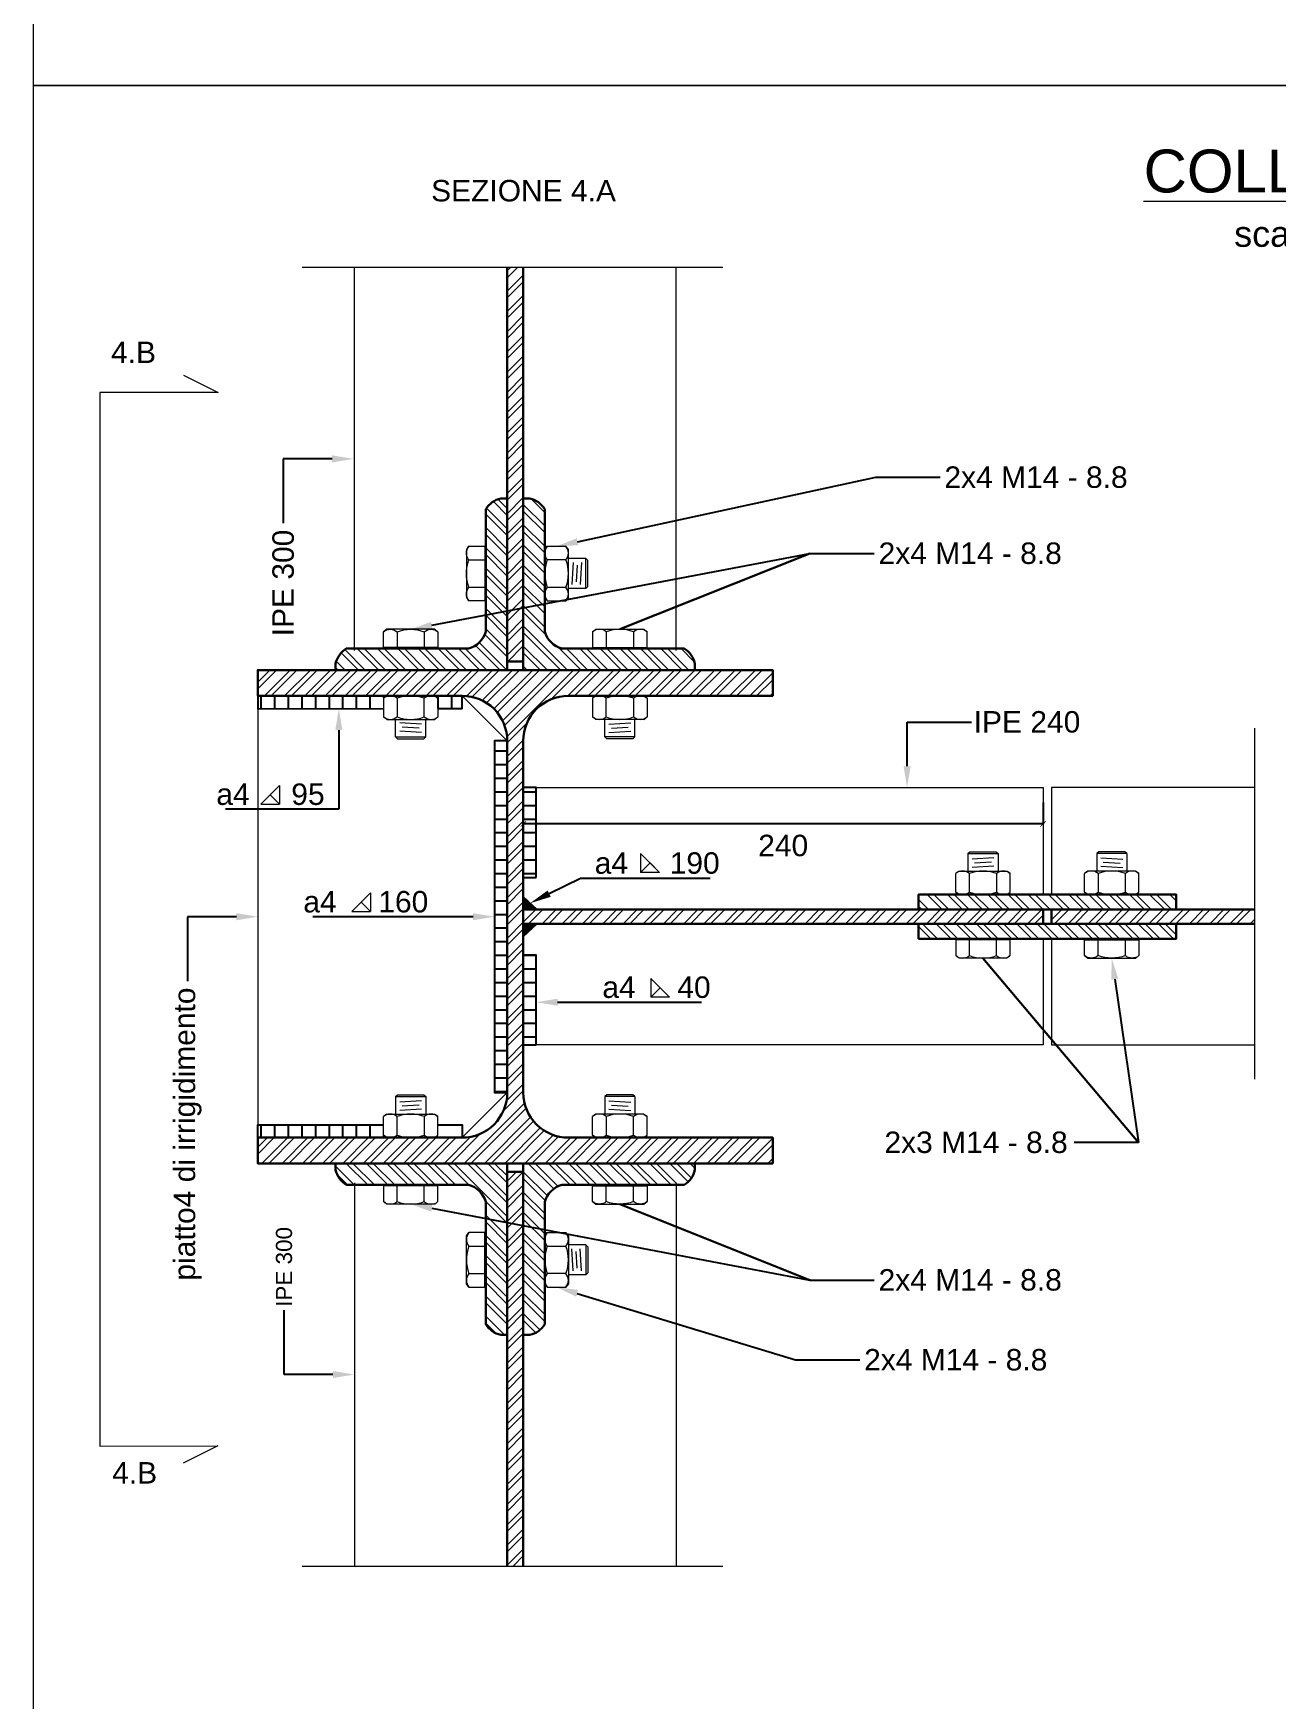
# Model space of a CAD drawing. Header units: millimetres. Extents: x 1415 to 3549, y 2194 to 4677.
# Drawn here: x 1785.311 to 1785.89, y 2312.671 to 2313.448 of the extents above; entities that cross this region are included whole.
import ezdxf
from ezdxf import colors
from ezdxf.entities.mleader import LeaderData, LeaderLine
from ezdxf.math import Vec2, Vec3

# ---------------------------------------------------------------- set-up
doc = ezdxf.new("R2010")
doc.units = ezdxf.units.MM
doc.linetypes.add('ACAD_ISO02W100', pattern=[15, 12, -3])
doc.linetypes.add('DASHDOT', pattern=[1, 0.5, -0.25, 0, -0.25])
doc.layers.get('0').update_dxf_attribs({"plot": 0})
for name, color, linetype, lineweight in [('bulloni', 170, 'Continuous', 15), ('giunti', 7, 'Continuous', 15), ('Layer3', 7, 'Continuous', 15), ('Layer4', 7, 'Continuous', 15), ('quote', 252, 'Continuous', 5), ('sezionato particolari', 7, 'Continuous', 30), ('sezione', 18, 'ACAD_ISO02W100', 20)]:
    doc.layers.add(name, color=color, linetype=linetype, lineweight=lineweight)
doc.layers.add('retini', color=7, linetype='DASHDOT', lineweight=9, true_color=0x636466)
doc.layers.add('saldatura', color=6, linetype='Continuous')
doc.styles.get("Standard").update_dxf_attribs({"font": 'arial.ttf'})
doc.dimstyles.new('quote acciaio', dxfattribs={"dimtxt": 0.01, "dimasz": 0.0025, "dimexe": 0, "dimexo": 0, "dimgap": 0.005, "dimtad": 2, "dimdec": 0, "dimlfac": 1000, "dimzin": 0, "dimdsep": 46, "dimtxsty": 'Standard', "dimblk": 'ARCHTICK', "dimcen": 0, "dimclre": 252, "dimadec": 0, "dimazin": 0, "dimtfac": 1, "dimtdec": 0, "dimtofl": 0, "dimtmove": 0, "dimatfit": 3, "dimfxl": 0.01, "dimfxlon": 1, "dimtolj": 1, "dimtzin": 0, "dimarcsym": 0})
pattern_1 = [(45, (0, 0.0303514), (-0.004714634464, 0.004714634464), []), (45, (0.003143, 0.0303514), (-0.004714634464, 0.004714634464), [])]
pattern_2 = [(135, (0, 0.0303514), (-0.004714634464, -0.004714634464), []), (135, (2e-19, 0.0334945), (-0.004714634464, -0.004714634464), [])]
pattern_3 = [(270, (0, 0.0303514), (0.00635, -9e-19), [])]
pattern_4 = [(180, (0, 0.0303514), (-4e-19, -0.00635), [])]

# ---------------------------------------------------------------- blocks, each defined once
blk = doc.blocks.new('testa M-14')
at = {"layer": 'bulloni'}
blk.add_line((1771.5161, 2322.78757), (1771.50871, 2322.78757), dxfattribs=at)
for points in [[(1771.50871, 2322.78384), (1771.50825, 2322.78384), (1771.50825, 2322.804)], [(1771.50825, 2322.804), (1771.50871, 2322.804)], [(1771.5161, 2322.78122), (1771.50871, 2322.78122), (1771.50871, 2322.80662), (1771.5161, 2322.80662)], [(1771.50825, 2322.80142), (1771.50825, 2322.78642)]]:
    blk.add_lwpolyline(points, dxfattribs=at)
blk.add_lwpolyline([(1771.5161, 2322.80027, -0.181346), (1771.5161, 2322.78757, -0.362691), (1771.5161, 2322.78122), (1771.51725, 2322.78274), (1771.51725, 2322.8051), (1771.5161, 2322.80662, -0.362691), (1771.5161, 2322.80027), (1771.50871, 2322.80027)], format="xyb", dxfattribs=at)
blk = doc.blocks.new('_ArchTick')
at = {"color": 0, "linetype": 'ByBlock', "const_width": 0.15}
blk.add_lwpolyline([(-0.5, -0.5), (0.5, 0.5)], dxfattribs=at)
blk = doc.blocks.new('*D790')
at = {"layer": 'Defpoints', "color": 0, "transparency": 16777216}
for p in [(1785.53897, 2313.09599), (1785.78122, 2313.09599), (1785.53897, 2313.07905)]:
    blk.add_point(p, dxfattribs=at)
at = {"layer": 'quote', "color": 252, "lineweight": -2, "transparency": 16777216}
for p, q in [((1785.53897, 2313.08905), (1785.53897, 2313.07905)), ((1785.78122, 2313.08905), (1785.78122, 2313.07905))]:
    blk.add_line(p, q, dxfattribs=at)
at = {"layer": 'quote', "color": 0, "linetype": 'Continuous', "lineweight": -2, "transparency": 16777216}
blk.add_line((1785.78122, 2313.07905), (1785.53897, 2313.07905), dxfattribs=at)
at = {"layer": 'quote', "color": 0, "lineweight": -2, "transparency": 16777216, "xscale": 0.0025, "yscale": 0.0025, "zscale": 0.0025}
for p, rotation in [((1785.53897, 2313.07905), 179.9999999998753), ((1785.78122, 2313.07905), 359.9999999998753)]:
    blk.add_blockref('_ArchTick', p, dxfattribs=dict(at, rotation=rotation))
at = {"layer": 'quote', "color": 0, "transparency": 16777216, "insert": (1785.6601, 2313.06894), "char_height": 0.01, "attachment_point": 5}
blk.add_mtext('\\A1;240', dxfattribs=at)

msp = doc.modelspace()

# ---------------------------------------------------------------- hatches: boundary and pattern name
at = {"layer": 'retini', "transparency": 33554687}
h = msp.add_hatch(dxfattribs=at)
h.set_pattern_fill('ANSI32', color=256, scale=0.0007)
h.set_pattern_definition([(45, (0, 0), (-0.004714634464, 0.004714634464), []), (45, (0.003143, 0), (-0.004714634464, 0.004714634464), [])])
h.paths.add_polyline_path([(1788.09432, 2313.06986), (1788.08432, 2313.06986), (1788.08432, 2313.01786), (1788.08782, 2313.01786, 0.414214), (1788.09432, 2313.02436)])
h.paths.add_polyline_path([(1788.04189, 2312.39042), (1788.12767, 2312.39042), (1788.12767, 2312.44436), (1788.04189, 2312.44436)], flags=9)
h.paths.add_polyline_path([(1785.46109, 2312.50648), (1785.73321, 2312.50648), (1785.73321, 2312.54386), (1785.46109, 2312.54386)], flags=9)
h.paths.add_polyline_path([(1786.92891, 2312.71958), (1787.02008, 2312.71958), (1787.02008, 2312.74018), (1786.92891, 2312.74018)], flags=9)
h.paths.add_polyline_path([(1787.11661, 2312.87244), (1787.11658, 2312.84647), (1787.13719, 2312.84645), (1787.13722, 2312.87242)], flags=9)
h.paths.add_polyline_path([(1786.81869, 2312.87247), (1786.8187, 2312.84651), (1786.83931, 2312.84651), (1786.8393, 2312.87248)], flags=9)
h.paths.add_polyline_path([(1787.39903, 2312.47464), (1787.39903, 2312.50063), (1787.37842, 2312.50063), (1787.37842, 2312.47464)], flags=9)
h.paths.add_polyline_path([(1786.58697, 2312.47406), (1786.58697, 2312.50005), (1786.56637, 2312.50005), (1786.56637, 2312.47406)], flags=9)
h.paths.add_polyline_path([(1785.34483, 2312.73866), (1785.3708, 2312.73866), (1785.3708, 2312.75366), (1785.34483, 2312.75366)], flags=9)
h.paths.add_polyline_path([(1785.3443, 2313.26109), (1785.37027, 2313.26109), (1785.37027, 2313.27609), (1785.3443, 2313.27609)], flags=9)
h.paths.add_polyline_path([(1785.94107, 2312.88675), (1785.94107, 2312.91274), (1785.92046, 2312.91274), (1785.92046, 2312.88675)], flags=9)
h.paths.add_polyline_path([(1785.49286, 2313.33332), (1785.58406, 2313.33332), (1785.58406, 2313.35393), (1785.49286, 2313.35393)], flags=9)
h.paths.add_polyline_path([(1786.04853, 2312.48953), (1786.2663, 2312.48953), (1786.2663, 2312.56052), (1786.04853, 2312.56052)], flags=9)
h.paths.add_polyline_path([(1786.48965, 2314.10507), (1786.75583, 2314.10507), (1786.75583, 2314.16946), (1786.48965, 2314.16946)], flags=9)
h.paths.add_polyline_path([(1785.55875, 2313.66795), (1785.58472, 2313.66795), (1785.58472, 2313.68856), (1785.55875, 2313.68856)], flags=9)
h.paths.add_polyline_path([(1785.40676, 2313.66213), (1785.4335, 2313.66209), (1785.43354, 2313.6827), (1785.4068, 2313.68274)], flags=9)
h.paths.add_polyline_path([(1785.40695, 2313.87871), (1785.43369, 2313.87871), (1785.43369, 2313.89932), (1785.40695, 2313.89932)], flags=9)
h.paths.add_polyline_path([(1785.55823, 2313.87869), (1785.5842, 2313.87869), (1785.5842, 2313.8993), (1785.55823, 2313.8993)], flags=9)
h.paths.add_polyline_path([(1787.84031, 2314.01155), (1787.93149, 2314.01155), (1787.93149, 2314.03216), (1787.84031, 2314.03216)], flags=9)
h.paths.add_polyline_path([(1787.23861, 2314.01155), (1787.33055, 2314.01155), (1787.33055, 2314.03216), (1787.23861, 2314.03216)], flags=9)
h.paths.add_polyline_path([(1786.52328, 2314.01155), (1786.61522, 2314.01155), (1786.61522, 2314.03216), (1786.52328, 2314.03216)], flags=9)
h.paths.add_polyline_path([(1785.67773, 2314.11273), (1785.76893, 2314.11273), (1785.76893, 2314.13334), (1785.67773, 2314.13334)], flags=9)
h.paths.add_polyline_path([(1785.85956, 2313.55498), (1785.85953, 2313.52825), (1785.88013, 2313.52822), (1785.88016, 2313.55496)], flags=9)
h.paths.add_polyline_path([(1785.56169, 2313.55502), (1785.5617, 2313.52828), (1785.5823, 2313.52829), (1785.58229, 2313.55503)], flags=9)
h.paths.add_polyline_path([(1786.99016, 2313.76347), (1786.99016, 2313.78945), (1786.96956, 2313.78945), (1786.96956, 2313.76347)], flags=9)
h.paths.add_polyline_path([(1786.17811, 2313.76288), (1786.17811, 2313.78887), (1786.15751, 2313.78887), (1786.15751, 2313.76288)], flags=9)
h.paths.add_polyline_path([(1786.10318, 2312.42392), (1786.20445, 2312.42392), (1786.20445, 2312.44452), (1786.10318, 2312.44452)], flags=9)
h = msp.add_hatch(dxfattribs=at)
h.set_pattern_fill('ANSI32', color=256, scale=0.0007)
h.set_pattern_definition(pattern_1)
h.paths.add_polyline_path([(1785.53897, 2313.33861), (1785.53147, 2313.33861), (1785.53147, 2313.1548), (1785.53897, 2313.1548)])
h = msp.add_hatch(dxfattribs=at)
h.set_pattern_fill('ANSI32', color=256, scale=0.0007, angle=90)
h.set_pattern_definition(pattern_2)
h.paths.add_polyline_path([(1785.53897, 2313.1508), (1785.61897, 2313.1508), (1785.61897, 2313.1538, 0.204195), (1785.61397, 2313.1608), (1785.55697, 2313.1608, -0.267949), (1785.54897, 2313.1688), (1785.54897, 2313.2258, 0.204195), (1785.54197, 2313.2308), (1785.53897, 2313.2308)])
h.paths.add_polyline_path([(1785.53147, 2313.1508), (1785.53147, 2313.2308), (1785.52847, 2313.2308, 0.204195), (1785.52147, 2313.2258), (1785.52147, 2313.1688, -0.267949), (1785.51347, 2313.1608), (1785.45647, 2313.1608, 0.204195), (1785.45147, 2313.1538), (1785.45147, 2313.1508)])
h = msp.add_hatch(dxfattribs=at)
h.set_pattern_fill('ANSI32', color=256, scale=0.0007)
h.set_pattern_definition(pattern_1)
h.paths.add_polyline_path([(1785.41522, 2313.1508), (1785.41522, 2313.1388), (1785.51047, 2313.1388, -0.414214), (1785.53147, 2313.1178), (1785.53147, 2312.9538, -0.414214), (1785.51047, 2312.9328), (1785.41522, 2312.9328), (1785.41522, 2312.9208), (1785.65522, 2312.9208), (1785.65522, 2312.9328), (1785.55997, 2312.9328, -0.414214), (1785.53897, 2312.9538), (1785.53897, 2313.1178, -0.414214), (1785.55997, 2313.1388), (1785.65522, 2313.1388), (1785.65522, 2313.1508)])
h = msp.add_hatch(dxfattribs=at)
h.set_pattern_fill('ANSI32', color=256, scale=0.0007, angle=90)
h.set_pattern_definition(pattern_2)
h.paths.add_polyline_path([(1785.84326, 2313.03909), (1785.84326, 2313.04609), (1785.72319, 2313.04609), (1785.72319, 2313.03909)])
h.paths.add_polyline_path([(1785.84328, 2313.02551), (1785.84328, 2313.03251), (1785.78525, 2313.03251), (1785.72322, 2313.03251), (1785.72322, 2313.02551)])
h = msp.add_hatch(dxfattribs=at)
h.set_pattern_fill('ANSI32', color=256, scale=0.0007)
h.set_pattern_definition(pattern_1)
h.paths.add_polyline_path([(1785.78122, 2313.03909), (1785.72319, 2313.03909), (1785.53897, 2313.03909), (1785.53897, 2313.03251), (1785.78122, 2313.03251)])
h.paths.add_polyline_path([(1785.87974, 2313.03251), (1785.87974, 2313.03909), (1785.78522, 2313.03909), (1785.78522, 2313.03251)])
h = msp.add_hatch(dxfattribs=at)
h.set_pattern_fill('ANSI32', color=256, scale=0.0007, angle=90)
h.set_pattern_definition(pattern_2)
h.paths.add_polyline_path([(1785.53897, 2312.8408), (1785.54197, 2312.8408, 0.204195), (1785.54897, 2312.8458), (1785.54897, 2312.9028, -0.267949), (1785.55697, 2312.9108), (1785.61397, 2312.9108, 0.204195), (1785.61897, 2312.9178), (1785.61897, 2312.9208), (1785.53897, 2312.9208)])
h.paths.add_polyline_path([(1785.45147, 2312.9208), (1785.45147, 2312.9178, 0.204195), (1785.45647, 2312.9108), (1785.51347, 2312.9108, -0.267949), (1785.52147, 2312.9028), (1785.52147, 2312.8458, 0.204195), (1785.52847, 2312.8408), (1785.53147, 2312.8408), (1785.53147, 2312.9208)])
h = msp.add_hatch(dxfattribs=at)
h.set_pattern_fill('ANSI32', color=256, scale=0.0007)
h.set_pattern_definition(pattern_1)
h.paths.add_polyline_path([(1785.53147, 2312.73299), (1785.53897, 2312.73299), (1785.53897, 2312.78179), (1785.53147, 2312.78178)])
h.paths.add_polyline_path([(1785.53897, 2312.9168), (1785.53147, 2312.9168), (1785.53147, 2312.8408), (1785.53147, 2312.78178), (1785.53897, 2312.78179)])
at = {"layer": 'saldatura'}
h = msp.add_hatch(dxfattribs=at)
h.set_pattern_fill('ANSI31', color=256, scale=0.002, angle=225)
h.set_pattern_definition(pattern_3)
h.paths.add_polyline_path([(1785.47377, 2313.13765, -0.023478), (1785.47414, 2313.13793), (1785.47529, 2313.1388), (1785.41522, 2313.1388), (1785.41522, 2313.1328), (1785.47377, 2313.13286)])
h.paths.add_polyline_path([(1785.51047, 2313.1388), (1785.49766, 2313.1388), (1785.4988, 2313.13793, -0.023478), (1785.49918, 2313.13765), (1785.49918, 2313.13288), (1785.51047, 2313.13289)])
h = msp.add_hatch(dxfattribs=at)
h.set_pattern_fill('ANSI31', color=256, scale=0.002, angle=135)
h.set_pattern_definition(pattern_4)
h.paths.add_polyline_path([(1785.53147, 2313.1178), (1785.52547, 2313.1178), (1785.52556, 2312.9538), (1785.53147, 2312.9538)])
h = msp.add_hatch(dxfattribs=at)
h.set_pattern_fill('ANSI31', color=256, scale=0.002, angle=135)
h.set_pattern_definition(pattern_4)
h.paths.add_polyline_path([(1785.53897, 2313.05409), (1785.54497, 2313.05409), (1785.54497, 2313.09599), (1785.53897, 2313.09599)])
h.paths.add_polyline_path([(1785.54497, 2313.01789), (1785.53897, 2313.01789), (1785.53897, 2312.97599), (1785.54497, 2312.97599)])
h = msp.add_hatch(color=256, dxfattribs=at)
h.dxf.hatch_style = 1
h.paths.add_polyline_path([(1785.54209, 2313.04209), (1785.5452, 2313.03909), (1785.53897, 2313.03909), (1785.53897, 2313.04509)])
h = msp.add_hatch(color=256, dxfattribs=at)
h.dxf.hatch_style = 1
h.paths.add_polyline_path([(1785.54209, 2313.02951), (1785.5452, 2313.03251), (1785.53897, 2313.03251), (1785.53897, 2313.02651)])
h = msp.add_hatch(dxfattribs=at)
h.set_pattern_fill('ANSI31', color=256, scale=0.002, angle=225)
h.set_pattern_definition(pattern_3)
h.paths.add_polyline_path([(1785.47377, 2312.93875), (1785.41522, 2312.9388), (1785.41522, 2312.9328), (1785.47529, 2312.9328), (1785.47414, 2312.93367, -0.023478), (1785.47377, 2312.93395)])

# ---------------------------------------------------------------- linework, layer by layer
at = {"layer": 'bulloni'}
for p, q in [((1785.54897, 2313.20699), (1785.55013, 2313.2085)), ((1785.55013, 2313.2085), (1785.55882, 2313.2085)), ((1785.55997, 2313.20699), (1785.55882, 2313.2085)), ((1785.54897, 2313.18462), (1785.54897, 2313.20699)), ((1785.55882, 2313.20215), (1785.55013, 2313.20215)), ((1785.55997, 2313.18462), (1785.55997, 2313.20699)), ((1785.56808, 2313.2028), (1785.55997, 2313.2028)), ((1785.56217, 2313.20091), (1785.5616, 2313.1907)), ((1785.56407, 2313.19973), (1785.56363, 2313.19187)), ((1785.5661, 2313.20091), (1785.56553, 2313.1907)), ((1785.56808, 2313.1888), (1785.56808, 2313.2028)), ((1785.56899, 2313.20189), (1785.56808, 2313.2028)), ((1785.56899, 2313.18972), (1785.56899, 2313.20189)), ((1785.54897, 2313.18462), (1785.55013, 2313.1831)), ((1785.55013, 2313.18945), (1785.55882, 2313.18945)), ((1785.55997, 2313.18462), (1785.55882, 2313.1831)), ((1785.56808, 2313.1888), (1785.55997, 2313.1888)), ((1785.56808, 2313.1888), (1785.56899, 2313.18972)), ((1785.55013, 2313.1831), (1785.55882, 2313.1831)), ((1785.47529, 2313.1388), (1785.47377, 2313.13765)), ((1785.47377, 2313.13765), (1785.47377, 2313.12895)), ((1785.48012, 2313.13765), (1785.48012, 2313.12895)), ((1785.49282, 2313.12895), (1785.49282, 2313.13765)), ((1785.49766, 2313.1388), (1785.49918, 2313.13765)), ((1785.49918, 2313.13765), (1785.49918, 2313.12895)), ((1785.57279, 2313.1388), (1785.57127, 2313.13765)), ((1785.57127, 2313.13765), (1785.57127, 2313.12895)), ((1785.57762, 2313.12895), (1785.57762, 2313.13765)), ((1785.59032, 2313.13765), (1785.59032, 2313.12895)), ((1785.59516, 2313.1388), (1785.59668, 2313.13765)), ((1785.59668, 2313.13765), (1785.59668, 2313.12895)), ((1785.47529, 2313.1278), (1785.47377, 2313.12895)), ((1785.47529, 2313.1278), (1785.49766, 2313.1278)), ((1785.47947, 2313.1197), (1785.47947, 2313.1278)), ((1785.49158, 2313.12561), (1785.48137, 2313.12618)), ((1785.49158, 2313.12168), (1785.48137, 2313.12225)), ((1785.4904, 2313.12371), (1785.48254, 2313.12415)), ((1785.49347, 2313.1197), (1785.49347, 2313.1278)), ((1785.49766, 2313.1278), (1785.49918, 2313.12895)), ((1785.57279, 2313.1278), (1785.57127, 2313.12895)), ((1785.59516, 2313.1278), (1785.57279, 2313.1278)), ((1785.57697, 2313.1197), (1785.57697, 2313.1278)), ((1785.57887, 2313.12561), (1785.58908, 2313.12618)), ((1785.57887, 2313.12168), (1785.58908, 2313.12225)), ((1785.58004, 2313.12371), (1785.5879, 2313.12415)), ((1785.59097, 2313.1197), (1785.59097, 2313.1278)), ((1785.59516, 2313.1278), (1785.59668, 2313.12895)), ((1785.47947, 2313.1197), (1785.48039, 2313.11878)), ((1785.47947, 2313.1197), (1785.49347, 2313.1197)), ((1785.48039, 2313.11878), (1785.49256, 2313.11878)), ((1785.49256, 2313.11878), (1785.49347, 2313.1197)), ((1785.59097, 2313.1197), (1785.57697, 2313.1197)), ((1785.57789, 2313.11878), (1785.57697, 2313.1197)), ((1785.59006, 2313.11878), (1785.57789, 2313.11878)), ((1785.59097, 2313.1197), (1785.59006, 2313.11878)), ((1785.74622, 2313.0652), (1785.74714, 2313.06612)), ((1785.74622, 2313.0652), (1785.74622, 2313.05709)), ((1785.74622, 2313.0652), (1785.76022, 2313.0652)), ((1785.74714, 2313.06612), (1785.75931, 2313.06612)), ((1785.75833, 2313.06322), (1785.74812, 2313.06265)), ((1785.75715, 2313.06119), (1785.74929, 2313.06075)), ((1785.75931, 2313.06612), (1785.76022, 2313.0652)), ((1785.76022, 2313.0652), (1785.76022, 2313.05709)), ((1785.80714, 2313.06612), (1785.80622, 2313.0652)), ((1785.80622, 2313.0652), (1785.80622, 2313.05709)), ((1785.82022, 2313.0652), (1785.80622, 2313.0652)), ((1785.81931, 2313.06612), (1785.80714, 2313.06612)), ((1785.80812, 2313.06322), (1785.81833, 2313.06265)), ((1785.80929, 2313.06119), (1785.81715, 2313.06075)), ((1785.82022, 2313.0652), (1785.81931, 2313.06612)), ((1785.82022, 2313.0652), (1785.82022, 2313.05709)), ((1785.74204, 2313.05709), (1785.74052, 2313.05594)), ((1785.74052, 2313.04725), (1785.74052, 2313.05594)), ((1785.74204, 2313.05709), (1785.76441, 2313.05709)), ((1785.74687, 2313.04725), (1785.74687, 2313.05594)), ((1785.75833, 2313.05929), (1785.74812, 2313.05872)), ((1785.75957, 2313.05594), (1785.75957, 2313.04725)), ((1785.76441, 2313.05709), (1785.76593, 2313.05594)), ((1785.76593, 2313.04725), (1785.76593, 2313.05594)), ((1785.80204, 2313.05709), (1785.80052, 2313.05594)), ((1785.80052, 2313.04725), (1785.80052, 2313.05594)), ((1785.82441, 2313.05709), (1785.80204, 2313.05709)), ((1785.80687, 2313.05594), (1785.80687, 2313.04725)), ((1785.80812, 2313.05929), (1785.81833, 2313.05872)), ((1785.81957, 2313.04725), (1785.81957, 2313.05594)), ((1785.82441, 2313.05709), (1785.82593, 2313.05594)), ((1785.82593, 2313.04725), (1785.82593, 2313.05594)), ((1785.74204, 2313.04609), (1785.74052, 2313.04725)), ((1785.76441, 2313.04609), (1785.76593, 2313.04725)), ((1785.80204, 2313.04609), (1785.80052, 2313.04725)), ((1785.82441, 2313.04609), (1785.82593, 2313.04725)), ((1785.47947, 2312.95191), (1785.48039, 2312.95282)), ((1785.47947, 2312.95191), (1785.47947, 2312.9438)), ((1785.47947, 2312.95191), (1785.49347, 2312.95191)), ((1785.48039, 2312.95282), (1785.49256, 2312.95282)), ((1785.49256, 2312.95282), (1785.49347, 2312.95191)), ((1785.49347, 2312.95191), (1785.49347, 2312.9438)), ((1785.57789, 2312.95282), (1785.57697, 2312.95191)), ((1785.57697, 2312.95191), (1785.57697, 2312.9438)), ((1785.59097, 2312.95191), (1785.57697, 2312.95191)), ((1785.59006, 2312.95282), (1785.57789, 2312.95282)), ((1785.59097, 2312.95191), (1785.59006, 2312.95282)), ((1785.59097, 2312.95191), (1785.59097, 2312.9438)), ((1785.47529, 2312.9438), (1785.47377, 2312.94265)), ((1785.47529, 2312.9438), (1785.49766, 2312.9438)), ((1785.49158, 2312.94993), (1785.48137, 2312.94935)), ((1785.49158, 2312.946), (1785.48137, 2312.94543)), ((1785.4904, 2312.9479), (1785.48254, 2312.94746)), ((1785.49766, 2312.9438), (1785.49918, 2312.94265)), ((1785.57279, 2312.9438), (1785.57127, 2312.94265)), ((1785.59516, 2312.9438), (1785.57279, 2312.9438)), ((1785.57887, 2312.94993), (1785.58908, 2312.94935)), ((1785.57887, 2312.946), (1785.58908, 2312.94543)), ((1785.58004, 2312.9479), (1785.5879, 2312.94746)), ((1785.59516, 2312.9438), (1785.59668, 2312.94265)), ((1785.47377, 2312.93395), (1785.47377, 2312.94265)), ((1785.48012, 2312.93395), (1785.48012, 2312.94265)), ((1785.49282, 2312.94265), (1785.49282, 2312.93395)), ((1785.49918, 2312.93395), (1785.49918, 2312.94265)), ((1785.57127, 2312.93395), (1785.57127, 2312.94265)), ((1785.57762, 2312.94265), (1785.57762, 2312.93395)), ((1785.59032, 2312.93395), (1785.59032, 2312.94265)), ((1785.59668, 2312.93395), (1785.59668, 2312.94265)), ((1785.47529, 2312.9328), (1785.47377, 2312.93395)), ((1785.49766, 2312.9328), (1785.49918, 2312.93395)), ((1785.57279, 2312.9328), (1785.57127, 2312.93395)), ((1785.59516, 2312.9328), (1785.59668, 2312.93395)), ((1785.54897, 2312.88699), (1785.55013, 2312.8885)), ((1785.54897, 2312.88699), (1785.54897, 2312.86462)), ((1785.55013, 2312.8885), (1785.55882, 2312.8885)), ((1785.55013, 2312.88215), (1785.55882, 2312.88215)), ((1785.55997, 2312.88699), (1785.55882, 2312.8885)), ((1785.55997, 2312.88699), (1785.55997, 2312.86462)), ((1785.56808, 2312.8828), (1785.55997, 2312.8828)), ((1785.56217, 2312.8707), (1785.5616, 2312.88091)), ((1785.5661, 2312.8707), (1785.56553, 2312.88091)), ((1785.56808, 2312.8828), (1785.56899, 2312.88189)), ((1785.56808, 2312.8828), (1785.56808, 2312.8688)), ((1785.56899, 2312.88189), (1785.56899, 2312.86972)), ((1785.56407, 2312.87187), (1785.56363, 2312.87973)), ((1785.55882, 2312.86945), (1785.55013, 2312.86945)), ((1785.56808, 2312.8688), (1785.55997, 2312.8688)), ((1785.56899, 2312.86972), (1785.56808, 2312.8688)), ((1785.54897, 2312.86462), (1785.55013, 2312.8631)), ((1785.55013, 2312.8631), (1785.55882, 2312.8631)), ((1785.55997, 2312.86462), (1785.55882, 2312.8631))]:
    msp.add_line(p, q, dxfattribs=at)
for centre, radius, start, end in [((1785.55393, 2313.20533), 0.00495, 140.12945, 219.87055), ((1785.55502, 2313.20533), 0.00495, 320.12945, 39.87055), ((1785.56706, 2313.1958), 0.01809, 159.44272, 200.55728), ((1785.54189, 2313.1958), 0.01809, 339.44272, 20.55728), ((1785.55393, 2313.18628), 0.00495, 140.12945, 219.87055), ((1785.55502, 2313.18628), 0.00495, 320.12945, 39.87055), ((1785.47695, 2313.13385), 0.00495, 50.12945, 129.87055), ((1785.48647, 2313.12072), 0.01809, 69.44272, 110.55728), ((1785.496, 2313.13385), 0.00495, 50.12945, 129.87055), ((1785.57445, 2313.13385), 0.00495, 50.12945, 129.87055), ((1785.58397, 2313.12072), 0.01809, 69.44272, 110.55728), ((1785.5935, 2313.13385), 0.00495, 50.12945, 129.87055), ((1785.47695, 2313.13276), 0.00495, 230.12945, 309.87055), ((1785.48647, 2313.14589), 0.01809, 249.44272, 290.55728), ((1785.496, 2313.13276), 0.00495, 230.12945, 309.87055), ((1785.57445, 2313.13276), 0.00495, 230.12945, 309.87055), ((1785.58397, 2313.14589), 0.01809, 249.44272, 290.55728), ((1785.5935, 2313.13276), 0.00495, 230.12945, 309.87055), ((1785.7437, 2313.05214), 0.00495, 50.12945, 129.87055), ((1785.75322, 2313.03901), 0.01809, 69.44272, 110.55728), ((1785.76275, 2313.05214), 0.00495, 50.12945, 129.87055), ((1785.8037, 2313.05214), 0.00495, 50.12945, 129.87055), ((1785.81322, 2313.03901), 0.01809, 69.44272, 110.55728), ((1785.82275, 2313.05214), 0.00495, 50.12945, 129.87055), ((1785.7437, 2313.05105), 0.00495, 230.12945, 309.87055), ((1785.75322, 2313.06418), 0.01809, 249.44272, 290.55728), ((1785.76275, 2313.05105), 0.00495, 230.12945, 309.87055), ((1785.8037, 2313.05105), 0.00495, 230.12945, 309.87055), ((1785.81322, 2313.06418), 0.01809, 249.44272, 290.55728), ((1785.82275, 2313.05105), 0.00495, 230.12945, 309.87055), ((1785.47695, 2312.93885), 0.00495, 50.12945, 129.87055), ((1785.48647, 2312.92572), 0.01809, 69.44272, 110.55728), ((1785.496, 2312.93885), 0.00495, 50.12945, 129.87055), ((1785.57445, 2312.93885), 0.00495, 50.12945, 129.87055), ((1785.58397, 2312.92572), 0.01809, 69.44272, 110.55728), ((1785.5935, 2312.93885), 0.00495, 50.12945, 129.87055), ((1785.47695, 2312.93776), 0.00495, 230.12945, 309.87055), ((1785.48647, 2312.95089), 0.01809, 249.44272, 290.55728), ((1785.496, 2312.93776), 0.00495, 230.12945, 309.87055), ((1785.57445, 2312.93776), 0.00495, 230.12945, 309.87055), ((1785.58397, 2312.95089), 0.01809, 249.44272, 290.55728), ((1785.5935, 2312.93776), 0.00495, 230.12945, 309.87055), ((1785.55393, 2312.88533), 0.00495, 140.12945, 219.87055), ((1785.56706, 2312.8758), 0.01809, 159.44272, 200.55728), ((1785.55502, 2312.88533), 0.00495, 320.12945, 39.87055), ((1785.54189, 2312.8758), 0.01809, 339.44272, 20.55728), ((1785.55393, 2312.86628), 0.00495, 140.12945, 219.87055), ((1785.55502, 2312.86628), 0.00495, 320.12945, 39.87055)]:
    msp.add_arc(centre, radius, start, end, dxfattribs=at)
at = {"layer": 'giunti'}
msp.add_lwpolyline([(1785.41522, 2313.1388), (1785.41522, 2312.9328), (1785.51047, 2312.9328), (1785.53147, 2312.9538), (1785.53147, 2313.1178), (1785.51047, 2313.1388), (1785.41522, 2313.1388)], dxfattribs=at)
at = {"layer": 'Layer3'}
for points in [[(1785.31059, 2314.18968), (1788.28059, 2314.18968), (1788.28059, 2312.20923), (1785.31059, 2312.20923)], [(1785.31059, 2314.18968), (1788.28059, 2314.18968), (1788.27892, 2313.42333), (1785.31059, 2313.42333)]]:
    msp.add_lwpolyline(points, close=True, dxfattribs=at)
at = {"layer": 'Layer4'}
for points in [[(1786.53555, 2313.42333), (1786.53555, 2312.20923), (1785.31059, 2312.20923), (1785.31059, 2313.42333), (1786.79392, 2313.42333)], [(1785.46022, 2313.15991), (1785.46022, 2313.33861)], [(1785.61022, 2313.15991), (1785.61022, 2313.33861)], [(1785.49381, 2313.1608), (1785.47914, 2313.1608)], [(1785.57664, 2313.1608), (1785.59131, 2313.1608)], [(1785.53897, 2313.09599), (1785.78122, 2313.09599), (1785.78122, 2313.04609)], [(1785.87974, 2313.09599), (1785.78522, 2313.09599), (1785.78522, 2313.04609)], [(1785.78122, 2313.02551), (1785.78122, 2312.97599), (1785.53897, 2312.97599)], [(1785.78522, 2313.02551), (1785.78522, 2312.97599), (1785.87974, 2312.97599)], [(1785.46022, 2312.91169), (1785.46022, 2312.73299)], [(1785.49381, 2312.9108), (1785.47914, 2312.9108)], [(1785.57664, 2312.9108), (1785.59131, 2312.9108)], [(1785.61022, 2312.91169), (1785.61022, 2312.73299)]]:
    msp.add_lwpolyline(points, dxfattribs=at)
at = {"layer": 'quote', "lineweight": 20}
for points in [[(1785.42538, 2313.09702), (1785.41665, 2313.08828), (1785.42101, 2313.09265), (1785.42538, 2313.08828)], [(1785.42538, 2313.09702), (1785.42538, 2313.08828)], [(1785.41665, 2313.08828), (1785.42538, 2313.08828)], [(1785.59366, 2313.06521), (1785.59366, 2313.05648)], [(1785.59366, 2313.06521), (1785.6024, 2313.05648), (1785.59803, 2313.06085), (1785.59366, 2313.05648)], [(1785.6024, 2313.05648), (1785.59366, 2313.05648)], [(1785.46779, 2313.0469), (1785.45906, 2313.03816), (1785.46342, 2313.04253), (1785.46779, 2313.03816)], [(1785.46779, 2313.0469), (1785.46779, 2313.03816)], [(1785.45906, 2313.03816), (1785.46779, 2313.03816)], [(1785.59833, 2313.00704), (1785.59833, 2312.9983)], [(1785.59833, 2313.00704), (1785.60707, 2312.9983), (1785.6027, 2313.00267), (1785.59833, 2312.9983)], [(1785.60707, 2312.9983), (1785.59833, 2312.9983)]]:
    msp.add_lwpolyline(points, dxfattribs=at)
at = {"layer": 'saldatura'}
for points in [[(1785.49918, 2313.13288), (1785.51047, 2313.13289), (1785.51047, 2313.1388), (1785.41522, 2313.1388), (1785.41522, 2313.1328), (1785.47377, 2313.13286)], [(1785.49918, 2312.93872), (1785.51047, 2312.93871), (1785.51047, 2312.9328), (1785.41522, 2312.9328), (1785.41522, 2312.9388), (1785.47377, 2312.93875)]]:
    msp.add_lwpolyline(points, dxfattribs=at)
for points in [[(1785.53156, 2312.9538), (1785.53147, 2313.1178), (1785.52547, 2313.1178), (1785.52556, 2312.9538)], [(1785.54497, 2313.05409), (1785.54497, 2313.09599), (1785.53897, 2313.09599), (1785.53897, 2313.05409)], [(1785.53897, 2313.04509), (1785.53897, 2313.04509), (1785.5452, 2313.03909), (1785.53897, 2313.03909)], [(1785.53897, 2313.02651), (1785.53897, 2313.02651), (1785.5452, 2313.03251), (1785.53897, 2313.03251)], [(1785.54497, 2312.97599), (1785.54497, 2313.01789), (1785.53897, 2313.01789), (1785.53897, 2312.97599)]]:
    msp.add_lwpolyline(points, close=True, dxfattribs=at)
at = {"layer": 'sezionato particolari'}
for points in [[(1785.53147, 2313.33861), (1785.53147, 2313.1548)], [(1785.53897, 2313.33861), (1785.53897, 2313.1548)], [(1785.53147, 2313.1548), (1785.53897, 2313.1548)], [(1785.72319, 2313.03909), (1785.84326, 2313.03909), (1785.84326, 2313.04609), (1785.72319, 2313.04609), (1785.72319, 2313.03909)], [(1785.53897, 2313.03909), (1785.78122, 2313.03909)], [(1785.78122, 2313.03909), (1785.78122, 2313.03251)], [(1785.78522, 2313.03909), (1785.78522, 2313.03251)], [(1785.78522, 2313.03909), (1785.88, 2313.03909)], [(1785.539, 2313.03251), (1785.78125, 2313.03251)], [(1785.72322, 2313.02551), (1785.84328, 2313.02551), (1785.84328, 2313.03251), (1785.72322, 2313.03251), (1785.72322, 2313.02551)], [(1785.78525, 2313.03251), (1785.87985, 2313.03251)], [(1785.53147, 2312.73299), (1785.53147, 2312.9168)], [(1785.53147, 2312.9168), (1785.53897, 2312.9168)], [(1785.53897, 2312.73299), (1785.53897, 2312.9168)]]:
    msp.add_lwpolyline(points, dxfattribs=at)
for points in [[(1785.53147, 2313.1508), (1785.45147, 2313.1508), (1785.45147, 2313.1538, -0.204195), (1785.45647, 2313.1608), (1785.51347, 2313.1608, 0.267949), (1785.52147, 2313.1688), (1785.52147, 2313.2258, -0.204195), (1785.52847, 2313.2308), (1785.53147, 2313.2308)], [(1785.53897, 2313.1508), (1785.61897, 2313.1508), (1785.61897, 2313.1538, 0.204195), (1785.61397, 2313.1608), (1785.55697, 2313.1608, -0.267949), (1785.54897, 2313.1688), (1785.54897, 2313.2258, 0.204195), (1785.54197, 2313.2308), (1785.53897, 2313.2308)], [(1785.65522, 2312.9208), (1785.41522, 2312.9208), (1785.41522, 2312.9328), (1785.51047, 2312.9328, 0.414214), (1785.53147, 2312.9538), (1785.53147, 2313.1178, 0.414214), (1785.51047, 2313.1388), (1785.41522, 2313.1388), (1785.41522, 2313.1508), (1785.65522, 2313.1508), (1785.65522, 2313.1388), (1785.55997, 2313.1388, 0.414214), (1785.53897, 2313.1178), (1785.53897, 2312.9538, 0.414214), (1785.55997, 2312.9328), (1785.65522, 2312.9328)], [(1785.53147, 2312.9208), (1785.45147, 2312.9208), (1785.45147, 2312.9178, 0.204195), (1785.45647, 2312.9108), (1785.51347, 2312.9108, -0.267949), (1785.52147, 2312.9028), (1785.52147, 2312.8458, 0.204195), (1785.52847, 2312.8408), (1785.53147, 2312.8408)], [(1785.53897, 2312.9208), (1785.61897, 2312.9208), (1785.61897, 2312.9178, -0.204195), (1785.61397, 2312.9108), (1785.55697, 2312.9108, 0.267949), (1785.54897, 2312.9028), (1785.54897, 2312.8458, -0.204195), (1785.54197, 2312.8408), (1785.53897, 2312.8408)]]:
    msp.add_lwpolyline(points, format="xyb", close=True, dxfattribs=at)
at = {"layer": 'sezione', "ltscale": 0.2}
for p, q in [((1785.38053, 2313.28825), (1785.39679, 2313.28023)), ((1785.39679, 2313.28023), (1785.34157, 2313.28023)), ((1785.34157, 2313.28023), (1785.34165, 2312.78902)), ((1785.34165, 2312.78902), (1785.39666, 2312.78904)), ((1785.39666, 2312.78904), (1785.38039, 2312.78104))]:
    msp.add_line(p, q, dxfattribs=at)
for points in [[(1785.43588, 2313.33861), (1785.63197, 2313.33861)], [(1785.88, 2312.96002), (1785.88, 2313.12366)], [(1785.43588, 2312.73299), (1785.63197, 2312.73299)]]:
    msp.add_lwpolyline(points, dxfattribs=at)

# ---------------------------------------------------------------- block references
at = {"layer": 'bulloni'}
for p, rotation in [((3557.02973, 4635.98972), 180), ((4108.28039, 541.65255), 90.00000000000007), ((-536.9807, 4084.53376), 270.0000000000001), ((-537.20995, 4084.41906), 270.0000000000001)]:
    msp.add_blockref('testa M-14', p, dxfattribs=dict(at, rotation=rotation))
at = {"layer": 'bulloni', "xscale": -1}
for p, rotation in [((-537.20995, 541.65255), 269.9999999999999), ((4108.54714, 4084.53376), 89.99999999999993), ((4108.28039, 4084.41906), 89.99999999999993), ((3557.02973, -9.91812), 359.9999999999999)]:
    msp.add_blockref('testa M-14', p, dxfattribs=dict(at, rotation=rotation))

# ---------------------------------------------------------------- texts
at = {"layer": 'Layer4', "attachment_point": 1}
for s, width, insert, char_height in [('{\\LCOLLEGAMENTO 4\\P\\pxqc;\\H0.6x;\\lscala 1:5 (quote in mm)}', 0.2595871, (1785.82808, 2313.39348), 0.02), ('SEZIONE 4.A', 40.6484226, (1785.49599, 2313.37931), 0.01)]:
    msp.add_mtext_dynamic_manual_height_columns(s, width=width, gutter_width=12.5, heights=[0], dxfattribs=dict(at, insert=insert, char_height=char_height))
at = {"layer": 'sezione'}
for p in [(1785.3468, 2313.29394), (1785.34733, 2312.77152)]:
    msp.add_text('4.B', height=0.01, dxfattribs=at).set_placement(p)

# ---------------------------------------------------------------- dimensions: what is measured, and where the dimension line sits
at = {"layer": 'quote'}
dim = msp.add_linear_dim(base=(1785.53897, 2313.07905), p1=(1785.78122, 2313.09599), p2=(1785.53897, 2313.09599), angle=180, text='240', dimstyle='quote acciaio', dxfattribs=at)
dim.commit()
dim.dimension.update_dxf_attribs({"geometry": '*D790', "text_midpoint": (1785.6601, 2313.06894)})

# ---------------------------------------------------------------- leaders
ml = msp.add_multileader_mtext('Standard', dxfattribs=at)
ml.set_content('IPE 300', color=256)
ml.set_leader_properties()
ml.build(insert=Vec2(0, 0))
ml.multileader.update_dxf_attribs({"dogleg_length": 0.03, "arrow_head_size": 0.01})
ctx = ml.context
ctx.base_point, ctx.char_height, ctx.arrow_head_size, ctx.landing_gap_size, ctx.plane_origin, ctx.plane_x_axis, ctx.plane_y_axis = Vec3(1785.42709, 2313.16552), 0.01, 0.01, 0.003, Vec3(1785.45984, 2313.24926), Vec3(0, 1), Vec3(-1, 0)
ctx.text_align_type = 2
notes = []
notes.append((ctx, [(0, (1, 1, 0), (1785.42709, 2313.24925), (0, -1), 0.03, [(0, [(1785.45984, 2313.24926), (1785.42709, 2313.24925)], 0, [])])]))
ctx.mtext.insert, ctx.mtext.text_direction, ctx.mtext.rotation, ctx.mtext.alignment, ctx.mtext.flow_direction = Vec3(1785.422, 2313.21625), Vec3(0, 1), 1.570796, 3, 5
ml = msp.add_multileader_mtext('Standard', dxfattribs=at)
ml.set_content('2x4 M14 - 8.8', color=256)
ml.set_leader_properties()
ml.build(insert=Vec2(0, 0))
ml.multileader.update_dxf_attribs({"dogleg_length": 0.03, "arrow_head_size": 0.01})
ctx = ml.context
ctx.base_point, ctx.char_height, ctx.arrow_head_size, ctx.landing_gap_size, ctx.plane_origin = Vec3(1785.73325, 2313.24067), 0.01, 0.01, 0.003, Vec3(1785.4612, 2313.37131)
ctx.text_align_type = 2
notes.append((ctx, [(0, (1, 1, 0), (1785.70325, 2313.24067), (1, 0), 0.03, [(0, [(1785.55447, 2313.2085), (1785.70325, 2313.24067)], 0, [])])]))
ctx.mtext.insert, ctx.mtext.alignment, ctx.mtext.flow_direction = Vec3(1785.82064, 2313.24575), 3, 5
ml = msp.add_multileader_mtext('Standard', dxfattribs=at)
ml.set_content('2x4 M14 - 8.8', color=256)
ml.set_leader_properties()
ml.build(insert=Vec2(0, 0))
ml.multileader.update_dxf_attribs({"dogleg_length": 0.03, "arrow_head_size": 0.01})
ctx = ml.context
ctx.base_point, ctx.char_height, ctx.arrow_head_size, ctx.landing_gap_size, ctx.plane_origin = Vec3(1785.70256, 2313.2052), 0.01, 0.01, 0.003, Vec3(1785.42885, 2313.34416)
ctx.text_align_type = 2
notes.append((ctx, [(0, (1, 1, 0), (1785.67256, 2313.2052), (1, 0), 0.03, [(1, [(1785.48647, 2313.1698), (1785.67256, 2313.2052), (1785.58397, 2313.1698)], 0, [])])]))
ctx.mtext.insert, ctx.mtext.alignment, ctx.mtext.flow_direction = Vec3(1785.78996, 2313.21028), 3, 5
ml = msp.add_multileader_mtext('Standard', dxfattribs=at)
ml.set_content('a4     95', color=256)
ml.set_leader_properties()
ml.build(insert=Vec2(0, 0))
ml.multileader.update_dxf_attribs({"text_left_attachment_type": 6, "text_right_attachment_type": 6, "dogleg_length": 0.00363, "arrow_head_size": 0.01})
ctx = ml.context
ctx.base_point, ctx.char_height, ctx.arrow_head_size, ctx.landing_gap_size, ctx.plane_origin = Vec3(1785.39394, 2313.08592), 0.01, 0.01, 0.003, Vec3(1785.45299, 2313.08493)
ctx.left_attachment, ctx.right_attachment, ctx.text_align_type = 6, 6, 2
notes.append((ctx, [(0, (1, 1, 0), (1785.45299, 2313.08592), (-1, 0), 0.00363, [(0, [(1785.45299, 2313.13284), (1785.45299, 2313.08592)], 0, [])])]))
ctx.mtext.insert, ctx.mtext.alignment, ctx.mtext.flow_direction = Vec3(1785.44636, 2313.09792), 3, 5
ml = msp.add_multileader_mtext('Standard', dxfattribs=at)
ml.set_content('IPE 240', color=256)
ml.set_leader_properties()
ml.build(insert=Vec2(0, 0))
ml.multileader.update_dxf_attribs({"dogleg_length": 0.03, "arrow_head_size": 0.01})
ctx = ml.context
ctx.base_point, ctx.char_height, ctx.arrow_head_size, ctx.landing_gap_size, ctx.plane_origin = Vec3(1785.74785, 2313.12658), 0.01, 0.01, 0.003, Vec3(1785.71784, 2313.09599)
ctx.text_align_type = 2
notes.append((ctx, [(0, (1, 1, 0), (1785.71785, 2313.12658), (1, 0), 0.03, [(0, [(1785.71784, 2313.09599), (1785.71785, 2313.12658)], 0, [])])]))
ctx.mtext.insert, ctx.mtext.alignment, ctx.mtext.flow_direction = Vec3(1785.79859, 2313.13166), 3, 5
ml = msp.add_multileader_mtext('Standard', dxfattribs=at)
ml.set_content('a4     190', color=256)
ml.set_leader_properties()
ml.build(insert=Vec2(0, 0))
ml.multileader.update_dxf_attribs({"text_left_attachment_type": 6, "text_right_attachment_type": 6, "dogleg_length": 0.00363, "arrow_head_size": 0.01})
ctx = ml.context
ctx.base_point, ctx.char_height, ctx.arrow_head_size, ctx.landing_gap_size, ctx.plane_origin = Vec3(1785.56925, 2313.05383), 0.01, 0.01, 0.003, Vec3(1785.57242, 2313.00976)
ctx.left_attachment, ctx.right_attachment = 6, 6
notes.append((ctx, [(0, (1, 1, 0), (1785.56562, 2313.05383), (1, 0), 0.00363, [(0, [(1785.54209, 2313.04209), (1785.56562, 2313.05383)], 0, [])])]))
ctx.mtext.insert, ctx.mtext.flow_direction = Vec3(1785.57225, 2313.06583), 5
ml = msp.add_multileader_mtext('Standard', dxfattribs=at)
ml.set_content('a4     160', color=256)
ml.set_leader_properties()
ml.build(insert=Vec2(0, 0))
ml.multileader.update_dxf_attribs({"text_left_attachment_type": 6, "text_right_attachment_type": 6, "dogleg_length": 0.00363, "arrow_head_size": 0.01})
ctx = ml.context
ctx.base_point, ctx.char_height, ctx.arrow_head_size, ctx.landing_gap_size, ctx.plane_origin = Vec3(1785.4346, 2313.0358), 0.01, 0.01, 0.003, Vec3(1785.52552, 2313.03481)
ctx.left_attachment, ctx.right_attachment, ctx.text_align_type = 6, 6, 2
notes.append((ctx, [(0, (1, 1, 0), (1785.50132, 2313.0358), (-1, 0), 0.00363, [(0, [(1785.52552, 2313.0358), (1785.50132, 2313.0358)], 0, [])])]))
ctx.mtext.insert, ctx.mtext.alignment, ctx.mtext.flow_direction = Vec3(1785.49468, 2313.0478), 3, 5
ml = msp.add_multileader_mtext('Standard', dxfattribs=at)
ml.set_content('piatto4 di irrigidimento', color=256)
ml.set_leader_properties()
ml.build(insert=Vec2(0, 0))
ml.multileader.update_dxf_attribs({"dogleg_length": 0.03, "arrow_head_size": 0.01})
ctx = ml.context
ctx.base_point, ctx.char_height, ctx.arrow_head_size, ctx.landing_gap_size, ctx.plane_origin, ctx.plane_x_axis, ctx.plane_y_axis = Vec3(1785.38248, 2312.86457), 0.01, 0.01, 0.003, Vec3(1785.41522, 2313.0358), Vec3(0, 1), Vec3(-1, 0)
ctx.text_align_type = 2
notes.append((ctx, [(0, (1, 1, 0), (1785.38248, 2313.03579), (0, -1), 0.03, [(0, [(1785.41522, 2313.0358), (1785.38248, 2313.03579)], 0, [])])]))
ctx.mtext.insert, ctx.mtext.text_direction, ctx.mtext.rotation, ctx.mtext.alignment, ctx.mtext.flow_direction = Vec3(1785.37601, 2313.00279), Vec3(0, 1), 1.570796, 3, 5
ml = msp.add_multileader_mtext('Standard', dxfattribs=at)
ml.set_content('2x3 M14 - 8.8', color=256)
ml.set_leader_properties()
ml.build(insert=Vec2(0, 0))
ml.multileader.update_dxf_attribs({"dogleg_length": 0.03, "arrow_head_size": 0.01})
ctx = ml.context
ctx.base_point, ctx.char_height, ctx.arrow_head_size, ctx.landing_gap_size, ctx.plane_origin = Vec3(1785.7053, 2312.93055), 0.01, 0.01, 0.003, Vec3(1785.87085, 2312.84215)
ctx.text_align_type = 2
notes.append((ctx, [(0, (1, 1, 0), (1785.8257, 2312.93055), (-1, 0), 0.03, [(1, [(1785.81322, 2313.01651), (1785.8257, 2312.93055), (1785.75322, 2313.01651)], 0, [])])]))
ctx.mtext.insert, ctx.mtext.alignment, ctx.mtext.flow_direction = Vec3(1785.7927, 2312.93563), 3, 5
ml = msp.add_multileader_mtext('Standard', dxfattribs=at)
ml.set_content('a4     40', color=256)
ml.set_leader_properties()
ml.build(insert=Vec2(0, 0))
ml.multileader.update_dxf_attribs({"text_left_attachment_type": 6, "text_right_attachment_type": 6, "dogleg_length": 0.00363, "arrow_head_size": 0.01})
ctx = ml.context
ctx.base_point, ctx.char_height, ctx.arrow_head_size, ctx.landing_gap_size, ctx.plane_origin = Vec3(1785.57281, 2312.99594), 0.01, 0.01, 0.003, Vec3(1785.54497, 2312.99494)
ctx.left_attachment, ctx.right_attachment = 6, 6
notes.append((ctx, [(0, (1, 1, 0), (1785.56918, 2312.99594), (1, 0), 0.00363, [(0, [(1785.54497, 2312.99594), (1785.56918, 2312.99594)], 0, [])])]))
ctx.mtext.insert, ctx.mtext.flow_direction = Vec3(1785.57581, 2313.00794), 5
ml = msp.add_multileader_mtext('Standard', dxfattribs=at)
ml.set_content('2x4 M14 - 8.8', color=256)
ml.set_leader_properties()
ml.build(insert=Vec2(0, 0))
ml.multileader.update_dxf_attribs({"dogleg_length": 0.03, "arrow_head_size": 0.01})
ctx = ml.context
ctx.base_point, ctx.char_height, ctx.arrow_head_size, ctx.landing_gap_size, ctx.plane_origin = Vec3(1785.70256, 2312.86641), 0.01, 0.01, 0.003, Vec3(1785.42885, 2312.72745)
ctx.text_align_type = 2
notes.append((ctx, [(0, (1, 1, 0), (1785.67256, 2312.86641), (1, 0), 0.03, [(1, [(1785.48647, 2312.9018), (1785.67256, 2312.86641), (1785.58397, 2312.9018)], 0, [])])]))
ctx.mtext.insert, ctx.mtext.alignment, ctx.mtext.flow_direction = Vec3(1785.78996, 2312.87149), 3, 5
ml = msp.add_multileader_mtext('Standard', dxfattribs=at)
ml.set_content('IPE 300', color=256)
ml.set_leader_properties()
ml.build(insert=Vec2(0, 0))
ml.multileader.update_dxf_attribs({"dogleg_length": 0.03, "arrow_head_size": 0.01})
ctx = ml.context
ctx.base_point, ctx.char_height, ctx.arrow_head_size, ctx.landing_gap_size, ctx.plane_origin, ctx.plane_x_axis, ctx.plane_y_axis = Vec3(1785.42748, 2312.85235), 0.0075, 0.01, 0.003, Vec3(1785.46022, 2312.82234), Vec3(0, 1), Vec3(-1, 0)
ctx.text_align_type = 2
notes.append((ctx, [(0, (1, 1, 0), (1785.42748, 2312.82235), (0, 1), 0.03, [(0, [(1785.46022, 2312.82234), (1785.42748, 2312.82235)], 0, [])])]))
ctx.mtext.insert, ctx.mtext.text_direction, ctx.mtext.rotation, ctx.mtext.alignment, ctx.mtext.flow_direction = Vec3(1785.42366, 2312.89115), Vec3(0, 1), 1.570796, 3, 5
ml = msp.add_multileader_mtext('Standard', dxfattribs=at)
ml.set_content('2x4 M14 - 8.8', color=256)
ml.set_leader_properties()
ml.build(insert=Vec2(0, 0))
ml.multileader.update_dxf_attribs({"dogleg_length": 0.03, "arrow_head_size": 0.01})
ctx = ml.context
ctx.base_point, ctx.char_height, ctx.arrow_head_size, ctx.landing_gap_size, ctx.plane_origin = Vec3(1785.69583, 2312.82914), 0.01, 0.01, 0.003, Vec3(1785.4612, 2312.70029)
ctx.text_align_type = 2
notes.append((ctx, [(0, (1, 1, 0), (1785.66583, 2312.82914), (1, 0), 0.03, [(0, [(1785.55447, 2312.8631), (1785.66583, 2312.82914)], 0, [])])]))
ctx.mtext.insert, ctx.mtext.alignment, ctx.mtext.flow_direction = Vec3(1785.78322, 2312.83423), 3, 5
for ctx, leaders in notes:
    for number, flags, end, landing, length, lines in leaders:
        leader = LeaderData()
        leader.index, (leader.has_last_leader_line, leader.has_dogleg_vector, leader.attachment_direction) = number, flags
        leader.last_leader_point, leader.dogleg_vector, leader.dogleg_length = Vec3(end), Vec3(landing), length
        for number, points, colour, breaks in lines:
            line = LeaderLine()
            line.index, line.vertices, line.color, line.breaks = number, Vec3.list(points), colors.encode_raw_color(colour), breaks
            leader.lines.append(line)
        ctx.leaders.append(leader)

doc.saveas('drawing.dxf')
